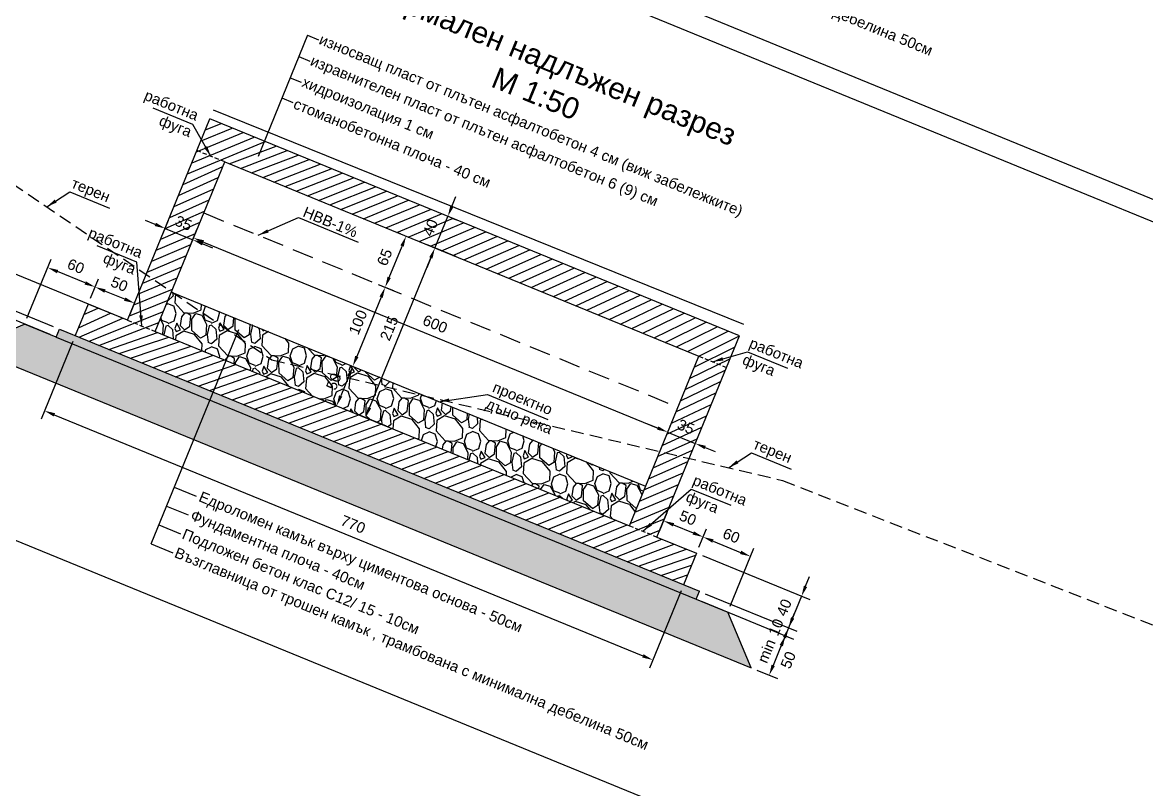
# Model space of a CAD drawing. Header units: centimetres. Extents: x 8495135 to 959133560, y 4530079 to 463453963.
# Drawn here: x 959128021 to 959129337, y 463415492 to 463416390 of the extents above; entities that cross this region are included whole.
import ezdxf

# ---------------------------------------------------------------- set-up
doc = ezdxf.new("R2010")
doc.units = ezdxf.units.CM
doc.header["$LTSCALE"] = 0.1
doc.linetypes.add('DASHED', pattern=[0.75, 0.5, -0.25])
doc.linetypes.add('LK_HIDDEN', pattern=[7.5, 5, -2.5])
for name, color, linetype in [('br_dimension', 1, 'Continuous'), ('br_hatch', 9, 'Continuous'), ('br_hatch_dark', 8, 'Continuous'), ('br_view_yellow', 2, 'Continuous'), ('Kustendilska voda', 12, 'Continuous')]:
    doc.layers.add(name, color=color, linetype=linetype)
doc.layers.add('br_text', color=2, linetype='Continuous', lineweight=35)
doc.styles.add('br 1-50 cm', font='arial.ttf', dxfattribs={"height": 12.5})
doc.styles.add('MM 1 to 100', font='arial.ttf', dxfattribs={"height": 25})
doc.styles.add('MM 1 to 150', font='arial.ttf', dxfattribs={"height": 37.5})
doc.styles.add('MM 1 to 25', font='arial.ttf', dxfattribs={"height": 6.25})
doc.styles.add('MM_ARIAL', font='arial.ttf')
doc.dimstyles.new('MM DIM 1 to 50', dxfattribs={"dimscale": 5, "dimtxt": 2.5, "dimasz": 2.5, "dimexe": 2.1, "dimexo": 1.5, "dimgap": 1.5, "dimtad": 1, "dimdec": 0, "dimdsep": 46, "dimtxsty": 'MM_ARIAL', "dimcen": 3, "dimclrd": 1, "dimclre": 1, "dimclrt": 7, "dimaunit": 2, "dimadec": 1, "dimazin": 0, "dimtp": 100, "dimtm": 3, "dimtfac": 1, "dimtdec": 0, "dimtix": 1, "dimtmove": 2, "dimatfit": 3, "dimfxl": 0, "dimtolj": 1, "dimtzin": 0, "dimarcsym": 0})

# ---------------------------------------------------------------- blocks, each defined once
blk = doc.blocks.new('*D989')
at = {"layer": 'br_dimension', "color": 1, "lineweight": -2, "transparency": 16777216}
for p, q in [((959128137.1167028, 463416044.6727231), (959127973.2741578, 463416111.7574253)), ((959127978.2547598, 463416096.2109272), (959127972.5710424, 463416082.3294507)), ((959128057.1799054, 463416034.1794662), (959127958.1175789, 463416074.7401563))]:
    blk.add_line(p, q, dxfattribs=at)
at = {"layer": 'br_dimension', "color": 1, "transparency": 16777216}
for points in [[(959127976.3267771, 463416097.0003324), (959127980.1827426, 463416095.4215221), (959127982.9911907, 463416107.7788234)], [(959127970.6430597, 463416083.1188558), (959127974.4990252, 463416081.5400456), (959127967.8346117, 463416070.7615544)]]:
    blk.add_solid(points, dxfattribs=at)
at = {"layer": 'br_dimension', "color": 7, "transparency": 16777216, "insert": (959127962.5659081, 463416094.5303411), "char_height": 12.5, "attachment_point": 5, "rotation": 67.73354177728443, "style": 'MM_ARIAL'}
blk.add_mtext('\\A1;40', dxfattribs=at)
blk = doc.blocks.new('*D991')
at = {"layer": 'br_dimension', "color": 1, "lineweight": -2, "transparency": 16777216}
for p, q in [((959128176.4796785, 463416154.0054377), (959128164.9117823, 463416158.7418685)), ((959128184.959961, 463416141.7280555), (959128192.0261767, 463416158.9860398)), ((959128188.0475748, 463416149.2690069), (959128220.4376842, 463416136.0070007)), ((959128217.3500707, 463416128.4660498), (959128224.416286, 463416145.7240336)), ((959128232.0055804, 463416131.2705699), (959128243.5734767, 463416126.5341391))]:
    blk.add_line(p, q, dxfattribs=at)
at = {"layer": 'br_dimension', "color": 1, "transparency": 16777216}
for points in [[(959128177.2690836, 463416155.9334205), (959128175.6902733, 463416152.077455), (959128188.0475748, 463416149.2690069)], [(959128232.7949855, 463416133.1985527), (959128231.2161753, 463416129.3425872), (959128220.4376842, 463416136.0070007)]]:
    blk.add_solid(points, dxfattribs=at)
at = {"layer": 'br_dimension', "color": 7, "transparency": 16777216, "insert": (959128209.5043969, 463416155.4889422), "char_height": 12.5, "attachment_point": 5, "rotation": 337.7335417773014, "style": 'MM_ARIAL'}
blk.add_mtext('\\A1;35', dxfattribs=at)
blk = doc.blocks.new('*D992')
at = {"layer": 'br_dimension', "color": 1, "lineweight": -2, "transparency": 16777216}
for p, q in [((959128217.7857416, 463416129.5300993), (959128225.2839224, 463416147.8430828)), ((959128232.8732169, 463416133.3896192), (959128764.9964435, 463415915.5138029)), ((959128773.7224814, 463415903.8366346), (959128772.585738, 463415901.0603392))]:
    blk.add_line(p, q, dxfattribs=at)
at = {"layer": 'br_dimension', "color": 1, "transparency": 16777216}
for points in [[(959128233.662622, 463416135.3176019), (959128232.0838118, 463416131.4616364), (959128221.3053206, 463416138.1260501)], [(959128765.7858486, 463415917.4417856), (959128764.2070384, 463415913.5858201), (959128776.5643398, 463415910.7773721)]]:
    blk.add_solid(points, dxfattribs=at)
at = {"layer": 'br_dimension', "color": 7, "transparency": 16777216, "insert": (959128504.1949823, 463416037.2987041), "char_height": 12.5, "attachment_point": 5, "rotation": 337.7335417773014, "style": 'MM_ARIAL'}
blk.add_mtext('\\A1;600', dxfattribs=at)
blk = doc.blocks.new('*D993')
at = {"layer": 'br_dimension', "color": 1, "lineweight": -2, "transparency": 16777216}
for p, q in [((959128764.996444, 463415915.5138037), (959128753.4285477, 463415920.2502345)), ((959128779.4061985, 463415917.71811), (959128780.542942, 463415920.4944058)), ((959128776.5643402, 463415910.7773729), (959128808.9544497, 463415897.5153667)), ((959128811.2886434, 463415903.2162229), (959128812.9330516, 463415907.2323996)), ((959128820.5223459, 463415892.7789358), (959128832.0902421, 463415888.0425051))]:
    blk.add_line(p, q, dxfattribs=at)
at = {"layer": 'br_dimension', "color": 1, "transparency": 16777216}
for points in [[(959128765.7858491, 463415917.4417865), (959128764.2070389, 463415913.585821), (959128776.5643402, 463415910.7773729)], [(959128821.3117511, 463415894.7069187), (959128819.7329408, 463415890.8509532), (959128808.9544497, 463415897.5153667)]]:
    blk.add_solid(points, dxfattribs=at)
at = {"layer": 'br_dimension', "color": 7, "transparency": 16777216, "insert": (959128798.0211625, 463415916.9973081), "char_height": 12.5, "attachment_point": 5, "rotation": 337.7335417773014, "style": 'MM_ARIAL'}
blk.add_mtext('\\A1;35', dxfattribs=at)
blk = doc.blocks.new('*D994')
at = {"layer": 'br_hatch', "color": 1, "lineweight": -2, "transparency": 16777216}
for p, q in [((959128079.787419, 463416016.818581), (959128042.6239564, 463415926.0533833)), ((959128058.1704546, 463415931.0339853), (959128747.6170703, 463415648.7427101)), ((959128792.3698318, 463415725.0544556), (959128755.2063646, 463415634.2892465))]:
    blk.add_line(p, q, dxfattribs=at)
at = {"layer": 'br_hatch', "color": 1, "transparency": 16777216}
for points in [[(959128058.9598597, 463415932.9619681), (959128057.3810494, 463415929.1060026), (959128046.6025584, 463415935.7704161)], [(959128748.4064754, 463415650.6706929), (959128746.8276651, 463415646.8147274), (959128759.1849666, 463415644.0062793)]]:
    blk.add_solid(points, dxfattribs=at)
at = {"layer": 'br_hatch', "color": 7, "transparency": 16777216, "insert": (959128408.1539146, 463415802.7353407), "char_height": 12.5, "attachment_point": 5, "rotation": 337.7335417773014, "style": 'MM_ARIAL'}
blk.add_mtext('\\A1;770', dxfattribs=at)
blk = doc.blocks.new('*D995')
at = {"layer": 'br_hatch', "color": 1, "lineweight": -2, "transparency": 16777216}
for p, q in [((959128766.9385414, 463415794.8989217), (959128775.8409326, 463415816.6414411)), ((959128783.430227, 463415802.1879776), (959128806.5660195, 463415792.715116)), ((959128813.2101266, 463415775.9531991), (959128822.1125176, 463415797.6957179))]:
    blk.add_line(p, q, dxfattribs=at)
at = {"layer": 'br_hatch', "color": 1, "transparency": 16777216}
for points in [[(959128784.2196321, 463415804.1159602), (959128782.6408219, 463415800.2599949), (959128771.8623308, 463415806.9244083)], [(959128807.3554246, 463415794.6430987), (959128805.7766144, 463415790.7871333), (959128818.1339158, 463415787.9786851)]]:
    blk.add_solid(points, dxfattribs=at)
at = {"layer": 'br_hatch', "color": 7, "transparency": 16777216, "insert": (959128800.2582755, 463415810.2985398), "char_height": 12.5, "attachment_point": 5, "rotation": 337.7335417773014, "style": 'MM_ARIAL'}
blk.add_mtext('\\A1;50', dxfattribs=at)
blk = doc.blocks.new('*D996')
at = {"layer": 'br_hatch', "color": 1, "lineweight": -2, "transparency": 16777216}
for p, q in [((959128100.6277139, 463416067.7173248), (959128109.9248075, 463416090.423835)), ((959128140.6498942, 463416066.4975098), (959128117.5141019, 463416075.9703714)), ((959128146.899299, 463416048.7716023), (959128156.1963923, 463416071.4781119))]:
    blk.add_line(p, q, dxfattribs=at)
at = {"layer": 'br_hatch', "color": 1, "transparency": 16777216}
for points in [[(959128118.303507, 463416077.8983541), (959128116.7246966, 463416074.0423886), (959128105.9462056, 463416080.7068022)], [(959128141.4392993, 463416068.4254925), (959128139.8604891, 463416064.569527), (959128152.2177905, 463416061.7610791)]]:
    blk.add_solid(points, dxfattribs=at)
at = {"layer": 'br_hatch', "color": 7, "transparency": 16777216, "insert": (959128134.3421502, 463416084.0809336), "char_height": 12.5, "attachment_point": 5, "rotation": 337.7335417773014, "style": 'MM_ARIAL'}
blk.add_mtext('\\A1;50', dxfattribs=at)
blk = doc.blocks.new('*D990')
at = {"layer": 'br_hatch', "color": 1, "lineweight": -2, "transparency": 16777216}
for p, q in [((959128817.3090057, 463415766.1706029), (959128943.1080604, 463415714.662662)), ((959128938.1274583, 463415730.2091601), (959128942.8638891, 463415741.7770563)), ((959128820.661062, 463415721.5750457), (959128927.951482, 463415677.6453943)), ((959128933.3910275, 463415718.6412638), (959128918.2344491, 463415681.6239961)), ((959128913.4980183, 463415670.0560999), (959128908.7615875, 463415658.4882036))]:
    blk.add_line(p, q, dxfattribs=at)
at = {"layer": 'br_hatch', "color": 1, "transparency": 16777216}
for points in [[(959128936.1994756, 463415730.9985653), (959128940.0554411, 463415729.419755), (959128933.3910275, 463415718.6412638)], [(959128911.5700356, 463415670.8455051), (959128915.4260011, 463415669.2666948), (959128918.2344491, 463415681.6239961)]]:
    blk.add_solid(points, dxfattribs=at)
at = {"layer": 'br_hatch', "color": 7, "transparency": 16777216, "insert": (959128912.9657453, 463415705.3927821), "char_height": 12.5, "attachment_point": 5, "rotation": 67.73354177728443, "style": 'MM_ARIAL'}
blk.add_mtext('\\A1;40', dxfattribs=at)
blk = doc.blocks.new('*D997')
at = {"layer": 'br_hatch', "color": 1, "lineweight": -2, "transparency": 16777216}
for p, q in [((959128528.4399972, 463416116.3062637), (959128494.208696, 463416130.3221389)), ((959128427.3584831, 463415939.3415534), (959128499.1892979, 463416114.7756408)), ((959128447.1363239, 463415917.7363825), (959128412.9050195, 463415931.752259))]:
    blk.add_line(p, q, dxfattribs=at)
at = {"layer": 'br_hatch', "color": 1, "transparency": 16777216}
for points in [[(959128497.2613153, 463416115.5650459), (959128501.1172807, 463416113.9862356), (959128503.9257288, 463416126.343537)], [(959128425.4305004, 463415940.1309585), (959128429.2864659, 463415938.5521482), (959128422.6220523, 463415927.7736571)]]:
    blk.add_solid(points, dxfattribs=at)
at = {"layer": 'br_hatch', "color": 7, "transparency": 16777216, "insert": (959128450.4268975, 463416032.3187491), "char_height": 12.5, "attachment_point": 5, "rotation": 67.73354177728443, "style": 'MM_ARIAL'}
blk.add_mtext('\\A1;215', dxfattribs=at)
blk = doc.blocks.new('*D998')
at = {"layer": 'br_hatch', "color": 1, "lineweight": -2, "transparency": 16777216}
for p, q in [((959128437.6884661, 463416083.6912866), (959128455.4249994, 463416076.429131)), ((959128440.9715358, 463416068.8398367), (959128412.5529511, 463415999.4324593)), ((959128399.7970214, 463415991.1481161), (959128417.533553, 463415983.8859612))]:
    blk.add_line(p, q, dxfattribs=at)
at = {"layer": 'br_hatch', "color": 1, "transparency": 16777216}
for points in [[(959128439.043553, 463416069.6292418), (959128442.8995185, 463416068.0504315), (959128445.7079666, 463416080.4077329)], [(959128410.6249683, 463416000.2218644), (959128414.4809337, 463415998.6430541), (959128407.8165202, 463415987.864563)]]:
    blk.add_solid(points, dxfattribs=at)
at = {"layer": 'br_hatch', "color": 7, "transparency": 16777216, "insert": (959128413.9152503, 463416039.3963), "char_height": 12.5, "attachment_point": 5, "rotation": 67.73354177728443, "style": 'MM_ARIAL'}
blk.add_mtext('\\A1;100', dxfattribs=at)
blk = doc.blocks.new('*D999')
at = {"layer": 'br_hatch', "color": 1, "lineweight": -2, "transparency": 16777216}
for p, q in [((959128399.7970213, 463415991.1481161), (959128417.5335537, 463415983.8859609)), ((959128403.08009, 463415976.2966665), (959128393.6072285, 463415953.1608742)), ((959128382.7959015, 463415944.080321), (959128379.153765, 463415945.5715799))]:
    blk.add_line(p, q, dxfattribs=at)
at = {"layer": 'br_hatch', "color": 1, "transparency": 16777216}
for points in [[(959128401.1521074, 463415977.0860717), (959128405.0080729, 463415975.5072613), (959128407.8165208, 463415987.8645627)], [(959128391.6792458, 463415953.9502794), (959128395.5352113, 463415952.3714691), (959128388.8707978, 463415941.592978)]]:
    blk.add_solid(points, dxfattribs=at)
at = {"layer": 'br_hatch', "color": 7, "transparency": 16777216, "insert": (959128385.4966662, 463415969.9889225), "char_height": 12.5, "attachment_point": 5, "rotation": 67.73354177728443, "style": 'MM_ARIAL'}
blk.add_mtext('\\A1;50', dxfattribs=at)
blk = doc.blocks.new('*D1000')
at = {"layer": 'br_hatch', "color": 1, "lineweight": -2, "transparency": 16777216}
for p, q in [((959128463.6086804, 463416142.8511969), (959128460.4574383, 463416144.1414609)), ((959128450.4443948, 463416091.9756301), (959128465.4380403, 463416128.5949628)), ((959128437.6884661, 463416083.6912866), (959128455.424997, 463416076.429132))]:
    blk.add_line(p, q, dxfattribs=at)
at = {"layer": 'br_hatch', "color": 1, "transparency": 16777216}
for points in [[(959128463.5100577, 463416129.3843679), (959128467.3660231, 463416127.8055577), (959128470.1744711, 463416140.162859)], [(959128448.5164121, 463416092.7650353), (959128452.3723776, 463416091.186225), (959128445.7079641, 463416080.4077339)]]:
    blk.add_solid(points, dxfattribs=at)
at = {"layer": 'br_hatch', "color": 7, "transparency": 16777216, "insert": (959128445.0942245, 463416115.5454486), "char_height": 12.5, "attachment_point": 5, "rotation": 67.73354177728443, "style": 'MM_ARIAL'}
blk.add_mtext('\\A1;65', dxfattribs=at)
blk = doc.blocks.new('*D1001')
at = {"layer": 'br_hatch', "color": 1, "lineweight": -2, "transparency": 16777216}
for p, q in [((959128523.8187373, 463416174.928701), (959128528.5551682, 463416186.4965972)), ((959128503.9257282, 463416126.3435373), (959128519.0823066, 463416163.3608047)), ((959128525.1572027, 463416160.8734618), (959128528.7993395, 463416159.3822029)), ((959128528.4399972, 463416116.3062637), (959128494.2086954, 463416130.3221391)), ((959128499.1892974, 463416114.775641), (959128494.4528666, 463416103.2077448))]:
    blk.add_line(p, q, dxfattribs=at)
at = {"layer": 'br_hatch', "color": 1, "transparency": 16777216}
for points in [[(959128521.8907547, 463416175.7181061), (959128525.7467201, 463416174.1392958), (959128519.0823066, 463416163.3608047)], [(959128497.2613146, 463416115.5650461), (959128501.1172802, 463416113.9862359), (959128503.9257282, 463416126.3435373)]]:
    blk.add_solid(points, dxfattribs=at)
at = {"layer": 'br_hatch', "color": 7, "transparency": 16777216, "insert": (959128498.6570244, 463416150.112323), "char_height": 12.5, "attachment_point": 5, "rotation": 67.73354177728443, "style": 'MM_ARIAL'}
blk.add_mtext('\\A1;40', dxfattribs=at)
blk = doc.blocks.new('*D1002')
at = {"layer": 'br_hatch', "color": 1, "lineweight": -2, "transparency": 16777216}
for p, q in [((959127972.571042, 463416082.3294509), (959127977.3074727, 463416093.8973472)), ((959128053.3907609, 463416024.9251493), (959127954.3284336, 463416065.4858396)), ((959128057.1799054, 463416034.1794662), (959127958.1175783, 463416074.7401565)), ((959127967.8346112, 463416070.7615547), (959127964.0454665, 463416061.5072377)), ((959127959.3090358, 463416049.9393415), (959127954.5726049, 463416038.3714452))]:
    blk.add_line(p, q, dxfattribs=at)
at = {"layer": 'br_hatch', "color": 1, "transparency": 16777216}
for points in [[(959127970.6430591, 463416083.1188561), (959127974.4990246, 463416081.5400457), (959127967.8346112, 463416070.7615547)], [(959127957.381053, 463416050.7287467), (959127961.2370183, 463416049.1499363), (959127964.0454665, 463416061.5072377)]]:
    blk.add_solid(points, dxfattribs=at)
at = {"layer": 'br_hatch', "color": 7, "transparency": 16777216, "insert": (959127953.0930457, 463416071.3945482), "char_height": 12.5, "attachment_point": 5, "rotation": 67.73354177728443, "style": 'MM_ARIAL'}
blk.add_mtext('\\A1;10', dxfattribs=at)
blk = doc.blocks.new('*D1003')
at = {"layer": 'br_hatch', "color": 1, "lineweight": -2, "transparency": 16777216}
for p, q in [((959128820.661062, 463415721.5750457), (959128927.9514818, 463415677.6453943)), ((959128816.8719175, 463415712.3207289), (959128924.1623373, 463415668.3910775)), ((959128922.9708798, 463415693.1918924), (959128927.7073107, 463415704.7597887)), ((959128918.2344491, 463415681.6239962), (959128914.4453045, 463415672.3696794)), ((959128909.7088737, 463415660.8017831), (959128904.9724429, 463415649.2338869))]:
    blk.add_line(p, q, dxfattribs=at)
at = {"layer": 'br_hatch', "color": 1, "transparency": 16777216}
for points in [[(959128921.042897, 463415693.9812976), (959128924.8988626, 463415692.4024873), (959128918.2344491, 463415681.6239962)], [(959128907.780891, 463415661.5911883), (959128911.6368563, 463415660.012378), (959128914.4453045, 463415672.3696794)]]:
    blk.add_solid(points, dxfattribs=at)
at = {"layer": 'br_hatch', "color": 7, "transparency": 16777216, "insert": (959128903.4928837, 463415682.2569898), "char_height": 12.5, "attachment_point": 5, "rotation": 67.73354177728443, "style": 'MM_ARIAL'}
blk.add_mtext('\\A1;10', dxfattribs=at)
blk = doc.blocks.new('*D1070')
at = {"layer": 'br_dimension', "color": 1, "lineweight": -2, "transparency": 16777216}
for p, q in [((959128026.1560895, 463416044.180607), (959128054.3989065, 463416113.1587027)), ((959128094.3783095, 463416085.4432332), (959128061.9882009, 463416098.7052391)), ((959128100.6277139, 463416067.7173248), (959128109.9248075, 463416090.4238352))]:
    blk.add_line(p, q, dxfattribs=at)
at = {"layer": 'br_dimension', "color": 1, "transparency": 16777216}
for points in [[(959128062.777606, 463416100.6332217), (959128061.1987958, 463416096.7772563), (959128050.4203045, 463416103.4416699)], [(959128095.1677146, 463416087.3712159), (959128093.5889044, 463416083.5152504), (959128105.9462056, 463416080.7068024)]]:
    blk.add_solid(points, dxfattribs=at)
at = {"layer": 'br_dimension', "color": 7, "transparency": 16777216, "insert": (959128083.4434073, 463416104.9212292), "char_height": 12.5, "attachment_point": 5, "rotation": 337.7335417773014, "style": 'MM_ARIAL'}
blk.add_mtext('\\A1;60', dxfattribs=at)
blk = doc.blocks.new('*D1071')
at = {"layer": 'br_dimension', "color": 1, "lineweight": -2, "transparency": 16777216}
for p, q in [((959128813.2101266, 463415775.9531991), (959128822.1125176, 463415797.6957179)), ((959128829.701812, 463415783.2422544), (959128862.0919224, 463415769.9802478)), ((959128849.7903066, 463415706.9467467), (959128877.6384206, 463415774.9608498))]:
    blk.add_line(p, q, dxfattribs=at)
at = {"layer": 'br_dimension', "color": 1, "transparency": 16777216}
for points in [[(959128830.4912171, 463415785.1702371), (959128828.9124069, 463415781.3142717), (959128818.1339158, 463415787.9786851)], [(959128862.8813276, 463415771.9082305), (959128861.3025173, 463415768.0522651), (959128873.6598186, 463415765.243817)]]:
    blk.add_solid(points, dxfattribs=at)
at = {"layer": 'br_dimension', "color": 7, "transparency": 16777216, "insert": (959128851.1570194, 463415789.4582441), "char_height": 12.5, "attachment_point": 5, "rotation": 337.7335417773014, "style": 'MM_ARIAL'}
blk.add_mtext('\\A1;60', dxfattribs=at)
blk = doc.blocks.new('*D1072')
at = {"layer": 'br_dimension', "color": 1, "lineweight": -2, "transparency": 16777216}
for p, q in [((959128816.8719175, 463415712.3207289), (959128924.1623373, 463415668.3910775)), ((959128909.7088737, 463415660.8017831), (959128900.2360125, 463415637.6659915)), ((959128881.215048, 463415631.9468428), (959128905.2166145, 463415622.1194934))]:
    blk.add_line(p, q, dxfattribs=at)
at = {"layer": 'br_dimension', "color": 1, "transparency": 16777216}
for points in [[(959128907.780891, 463415661.5911883), (959128911.6368563, 463415660.012378), (959128914.4453045, 463415672.3696794)], [(959128898.3080297, 463415638.4553967), (959128902.1639951, 463415636.8765864), (959128895.4995817, 463415626.0980952)]]:
    blk.add_solid(points, dxfattribs=at)
at = {"layer": 'br_dimension', "color": 7, "transparency": 16777216, "char_height": 12.5, "attachment_point": 5, "rotation": 67.73354177728443, "style": 'MM_ARIAL'}
for s, insert in [('\\A1;min', (959128892.2477573, 463415654.4439611)), ('\\A1;50', (959128917.8194362, 463415643.9737352))]:
    blk.add_mtext(s, dxfattribs=dict(at, insert=insert))
blk = doc.blocks.new('*D1073')
at = {"layer": 'br_dimension', "color": 1, "lineweight": -2, "transparency": 16777216}
for p, q in [((959128053.3907609, 463416024.9251493), (959127954.3284336, 463416065.4858396)), ((959127959.3090358, 463416049.9393415), (959127949.8361739, 463416026.8035483)), ((959127951.1561854, 463416012.7558649), (959127935.3827102, 463416019.2142539))]:
    blk.add_line(p, q, dxfattribs=at)
at = {"layer": 'br_dimension', "color": 1, "transparency": 16777216}
for points in [[(959127957.381053, 463416050.7287467), (959127961.2370183, 463416049.1499363), (959127964.0454665, 463416061.5072377)], [(959127947.9081911, 463416027.5929534), (959127951.7641566, 463416026.0141431), (959127945.0997431, 463416015.235652)]]:
    blk.add_solid(points, dxfattribs=at)
at = {"layer": 'br_dimension', "color": 7, "transparency": 16777216, "char_height": 12.5, "attachment_point": 5, "rotation": 67.73354177728443, "style": 'MM_ARIAL'}
for s, insert in [('\\A1;min', (959127941.8479191, 463416043.5815187)), ('\\A1;50', (959127967.419598, 463416033.1112928))]:
    blk.add_mtext(s, dxfattribs=dict(at, insert=insert))

msp = doc.modelspace()

# ---------------------------------------------------------------- hatches: boundary and pattern name
at = {"layer": 'br_hatch'}
h = msp.add_hatch(dxfattribs=at)
h.set_pattern_fill('_USER', color=256, scale=10, angle=22.73354268497689, style=0, pattern_type=0)
h.set_pattern_definition([(22.73354268497688, (-104036473.287444, 397972384.0594758), (-3.86446057906781, 9.223120102916955), [])])
h.paths.add_polyline_path([(959128810.3682681, 463415769.0124615), (959128764.0966829, 463415787.9581839), (959128860.5569341, 463416023.5453331), (959128240.5176919, 463416277.4180138), (959128144.0574405, 463416041.8308646), (959128097.7858553, 463416060.776587), (959128082.6292773, 463416023.7593188), (959128128.9008626, 463416004.8135964), (959128795.2116902, 463415731.9951933)])
h.paths.add_polyline_path([(959128176.4475502, 463416028.5688589), (959128257.7512236, 463416227.1387399), (959128813.0102465, 463415999.7900707), (959128731.7065732, 463415801.2201896)], flags=16)
h = msp.add_hatch(dxfattribs=at)
h.set_pattern_fill('GRAVEL', color=256, scale=2.4, angle=112.7335426849769, style=0)
h.set_pattern_definition([(318.4798728693718, (968709348.7048919, 464385670.3729005), (552.5973792372251, -483.1912338403479), [8.20131456, -811.93160734956]), (275.4368263693718, (968709354.8454149, 464385664.9363779), (-66.92139273422295, 730.9987408980024), [14.07371328, -1393.297173444576]), (222.9775324693718, (968709356.1788732, 464385650.9259829), (665.5682054387325, 615.0462076210273), [9.92355648, -982.4333470583999]), (357.7407743693718, (968709371.6121777, 464385627.2766107), (-1219.656438663643, 51.01894967820351), [12.81610848, -1268.794498217712]), (23.30073954937179, (968709384.4183218, 464385626.7713907), (-729.010936240671, -310.7532867749738), [12.5672088, -1244.155385888256]), (87.74077436937172, (968709395.960581, 464385631.7424494), (-51.01894967820358, -1219.656438663643), [12.81610848, -1268.794498217712]), (128.1613258393719, (968709396.4658009, 464385644.5485935), (616.0401098928978, -787.4841543822076), [16.94864784, -1677.914767541928]), (162.7224137393718, (968709385.993616, 464385657.8748662), (-1344.554094822507, 415.7728934117757), [16.00126848, -1584.12615844572]), (211.8966509893718, (968709370.7143663, 464385662.6272663), (-788.4780568566702, -494.1241611736253), [12.859512, -1273.093096769088]), (265.7034436693718, (968709359.7965956, 464385655.8324379), (55.49151082531131, 671.0346693176721), [14.68111872, -719.3744868]), (312.8645231693719, (968709358.6967044, 464385641.1925851), (676.5011330032723, -726.0292287816574), [18.98587008, -1879.602540292248]), (229.2811601993718, (968709371.7297758, 464385687.6299748), (-362.2691875710158, -429.6875280207087), [6.480108959999999, -641.533579784256]), (261.9363197693718, (968709367.5024737, 464385682.7185503), (115.4555824707275, 793.4475693304898), [12.32836752, -1220.51133592896]), (315.4670853693718, (968709365.7731247, 464385670.5120469), (60.9579743714038, 0.4969512410458343), [8.62102416, -77.589434602272]), (293.6656758793719, (968709358.4929544, 464385666.1853545), (-124.4007049267175, 303.7959693833788), [4.642591679999999, -459.6149368534558]), (22.2684948593718, (968709360.3564801, 464385661.9332048), (-182.3769718687935, -62.44882810725627), [6.565574880000001, -321.71407176]), (121.4308418993719, (968709366.4323995, 464385664.4212189), (-123.4068024592772, 181.8800206366302), [10.66367184, -344.79115566984]), (252.0321365493719, (968709360.8716391, 464385673.5201895), (59.96407188289082, 122.4128999869717), [7.710891359999999, -185.061554803872]), (106.8566257033718, (968709360.6447119, 464385626.5775797), (-187.843435524658, 608.0888899908466), [10.802112, -1069.411840140936]), (160.8132613093719, (968709357.5123315, 464385636.9155878), (672.5255230418336, -238.3654338564558), [9.062374559999999, -897.1731762768]), (23.66567587937187, (968709348.6800443, 464385673.4207993), (-303.7959693835988, -124.4007049268136), [9.285122399999999, -454.9724061334559]), (74.07754503937188, (968709357.1843437, 464385677.1478509), (-177.9044106609821, -611.0705974495447), [10.802112, -1069.41184014096]), (69.91104014937171, (968709398.438656, 464385626.8856895), (-119.4311925375722, -305.7837743390786), [10.4168448, -510.4256235145441]), (25.24222596937192, (968709402.0166223, 464385636.6687825), (-668.0529617122518, -310.2563358699437), [8.728130879999997, -864.0862411372799]), (157.2684948593719, (968709409.6330491, 464385674.5273302), (-305.7837743465889, 119.4311925183605), [9.285122399999999, -454.9724061334559]), (107.8211100093719, (968709401.0691156, 464385678.1152355), (250.2922636702365, -790.4658618478073), [10.21878576, -1011.6570235248]), (159.9110401493718, (968709409.8765553, 464385644.6579228), (305.7837743382505, -119.4311925396971), [5.208422399999999, -515.6340459145441]), (191.7770178433718, (968709409.6628662, 464385670.8698518), (-243.3349462445552, -62.94577933559091), [3.1083504, -307.727879148624]), (256.4308419013719, (968709406.6199371, 464385670.2354245), (59.46712064825752, 183.3708743552283), [12.5672088, -238.777310137656]), (276.4760913293718, (968709403.6714286, 464385658.0189821), (-65.92748681373311, 609.0827924694437), [11.646408, -1152.992756720088]), (34.15715289937192, (968709371.9186172, 464385664.4659446), (-121.4189974974502, -61.95187686192613), [8.791773119999997, -211.00263263232]), (83.6243119593719, (968709379.1938181, 464385669.4022167), (113.4677775907129, 1037.279466801793), [15.34936224, -1519.584217560744]), (151.4124812693718, (968709380.8983195, 464385684.6566188), (428.6936255601906, -240.3532388050152), [6.27619776, -621.34541563464]), (180.4670853693719, (968709375.3872542, 464385687.6597919), (-60.46102313035225, -61.45492561244385), [3.6576, -57.30239999999999]), (210.7235225293718, (968709401.8526284, 464385656.784914), (424.7180156528809, 247.3105561432246), [8.46880704, -838.4145785567999]), (138.4798728693718, (968709394.572458, 464385652.4582217), (-552.5973792355228, 483.1912338422706), [16.40262912, -803.7302927895599]), (90.46708536937182, (968709382.2914119, 464385663.3312668), (-61.45492561244385, 60.46102313035225), [15.8496, -45.1104]), (55.77193186937173, (968709382.1622046, 464385679.1803401), (421.7363078575668, 613.058402629521), [9.638629439999999, -954.2236013793599]), (344.5216894693718, (968709387.5838187, 464385687.1496024), (244.3288487276772, -58.97016940294762), [8.875897919999998, -434.919600930528]), (298.1130607293719, (968709396.1378131, 464385684.7808566), (619.0218172133384, -1153.232000689323), [14.4514824, -1430.699146150512]), (265.8931641093718, (968709402.94755, 464385672.0343466), (-54.49760823779041, -792.9506180691924), [15.28870704, -1513.58031494976])])
h.paths.add_polyline_path([(959128874.2743101, 463415634.7887014), (959128846.9484477, 463415700.0060088), (959128809.9311793, 463415715.1625867), (959128240.487998, 463415948.3189055), (959128221.5422757, 463415902.0473207)])
h.paths.add_polyline_path([(959128060.3314987, 463416022.0832908), (959128023.3142308, 463416037.239869), (959127958.0969232, 463416009.9140062), (959128221.5422757, 463415902.0473207), (959128240.487998, 463415948.3189057)])
h.paths.add_polyline_path([(959128910.4287955, 463415664.9701054), (959128920.1568944, 463415688.72927), (959128896.3188217, 463415698.4896776), (959128886.5907228, 463415674.7305129)], flags=9)
h.paths.add_polyline_path([(959127960.0289577, 463416054.1076637), (959127969.7570567, 463416077.8668284), (959127945.9189839, 463416087.6272359), (959127936.1908851, 463416063.8680713)], flags=9)
h = msp.add_hatch(dxfattribs=at)
h.set_pattern_fill('GRAVEL', color=256, scale=2, angle=112.7335426849769, style=0)
h.set_pattern_definition([(318.4798728693718, (968709358.9241884, 464385663.1407688), (460.4978160310209, -402.6593615336233), [6.8344288, -676.6096727913]), (275.4368263693718, (968709364.041291, 464385658.6103333), (-55.76782727851913, 609.1656174150022), [11.7280944, -1161.08097787048]), (222.9775324693718, (968709365.1525062, 464385646.9350041), (554.6401711989439, 512.538506350856), [8.2696304, -818.6944558819999]), (357.7407743693718, (968709378.0135933, 464385627.227194), (-1016.380365553036, 42.51579139850293), [10.6800904, -1057.32874851476]), (23.30073954937179, (968709388.6853801, 464385626.8061773), (-607.5091135338926, -258.9610723124782), [10.472674, -1036.79615490688]), (87.74077436937172, (968709398.3039293, 464385630.9487262), (-42.51579139850299, -1016.380365553036), [10.6800904, -1057.32874851476]), (128.1613258393719, (968709398.7249459, 464385641.620513), (513.3667582440816, -656.2367953185064), [14.1238732, -1398.26230628494]), (162.7224137393718, (968709389.9981252, 464385652.7257402), (-1120.461745685422, 346.4774111764797), [13.3343904, -1320.1051320381]), (211.8966509893718, (968709377.2654171, 464385656.6860737), (-657.0650473805584, -411.7701343113545), [10.71626, -1060.91091397424]), (265.7034436693718, (968709368.1672748, 464385651.0237166), (46.24292568775942, 559.1955577647268), [12.2342656, -599.478739]), (312.8645231693719, (968709367.2506988, 464385638.8238392), (563.7509441693937, -605.0243573180479), [15.8215584, -1566.33545024354]), (229.2811601993718, (968709378.1115917, 464385677.5216641), (-301.8909896425132, -358.0729400172573), [5.400090799999999, -534.61131648688]), (261.9363197693718, (968709374.5888399, 464385673.4288103), (96.21298539227294, 661.2063077754083), [10.2736396, -1017.0927799408]), (315.4670853693718, (968709373.1477158, 464385663.2567241), (50.79831197616983, 0.4141260342048619), [7.1841868, -64.65786216856]), (293.6656758793719, (968709367.0809071, 464385659.6511471), (-103.6672541055979, 253.1633078194824), [3.868826399999999, -383.0124473778799]), (22.2684948593718, (968709368.6338453, 464385656.1076891), (-151.9808098906612, -52.04069008938023), [5.4713124, -268.0950598]), (121.4308418993719, (968709373.6971115, 464385658.1810341), (-102.8390020493977, 151.5666838638585), [8.886393199999999, -287.3259630582]), (252.0321365493719, (968709369.0631444, 464385665.7635096), (49.97005990240902, 102.0107499891431), [6.425742799999999, -154.21796233656]), (106.8566257033718, (968709368.8740385, 464385626.6446682), (-156.5361962705483, 506.7407416590389), [9.00176, -891.1765334507801]), (160.8132613093719, (968709366.2637213, 464385635.2596748), (560.4379358681948, -198.6378615470465), [7.5519788, -747.644313564]), (23.66567587937187, (968709358.9034821, 464385665.6806844), (-253.1633078196656, -103.667254105678), [7.737602, -379.1436717778799]), (74.07754503937188, (968709365.9903982, 464385668.7865608), (-148.2536755508184, -509.2254978746206), [9.001759999999999, -891.1765334507999]), (69.91104014937171, (968709400.3689919, 464385626.9014263), (-99.52599378131018, -254.8198119492322), [8.680703999999999, -425.3546862621201]), (25.24222596937192, (968709403.3506304, 464385635.0540038), (-556.7108014268764, -258.5469465582864), [7.273442399999999, -720.0718676143999]), (157.2684948593719, (968709409.6976528, 464385666.6027936), (-254.8198119554907, 99.5259937653004), [7.737602, -379.1436717778799]), (107.8211100093719, (968709402.5610416, 464385669.5927147), (208.5768863918637, -658.7215515398395), [8.515654800000002, -843.047519604]), (159.9110401493718, (968709409.9005746, 464385641.7116207), (254.819811948542, -99.52599378308088), [4.340351999999999, -429.6950382621201]), (191.7770178433718, (968709409.7225004, 464385663.5548949), (-202.7791218704627, -52.45481611299243), [2.590292, -256.43989929052]), (256.4308419013719, (968709407.1867261, 464385663.0262054), (49.55593387354794, 152.8090619626902), [10.472674, -198.98109178138]), (276.4760913293718, (968709404.7296356, 464385652.8458368), (-54.93957234477759, 507.5689937245364), [9.705339999999998, -960.82729726674]), (34.15715289937192, (968709378.2689595, 464385658.2183055), (-101.1824979145419, -51.62656405160511), [7.326477599999999, -175.8355271936]), (83.6243119593719, (968709384.3316269, 464385662.3318656), (94.55648132559405, 864.3995556681605), [12.7911352, -1266.32018130062]), (151.4124812693718, (968709385.7520448, 464385675.0438673), (357.2446879668254, -200.294365670846), [5.2301648, -517.7878463622]), (180.4670853693719, (968709381.1594903, 464385677.5465117), (-50.38418594196022, -51.21243801036987), [3.048, -47.752]), (210.7235225293718, (968709403.2139689, 464385651.8174467), (353.9316797107342, 206.0921301193539), [7.0573392, -698.678815464]), (138.4798728693718, (968709397.1471602, 464385648.2118698), (-460.4978160296023, 402.6593615352255), [13.6688576, -669.7752439912999]), (90.46708536937182, (968709386.9129552, 464385657.2727407), (-51.21243801036987, 50.38418594196022), [13.208, -37.592]), (55.77193186937173, (968709386.8052824, 464385670.4803018), (351.446923214639, 510.8820021912674), [8.0321912, -795.1863344828]), (344.5216894693718, (968709391.323294, 464385677.1213537), (203.607373939731, -49.14180783578969), [7.396581599999999, -362.43300077544]), (298.1130607293719, (968709398.4516227, 464385675.1473989), (515.8515143444487, -961.0266672411027), [12.042902, -1192.24928845876]), (265.8931641093718, (968709404.1264036, 464385664.5253072), (-45.41467353149201, -660.792181724327), [12.7405892, -1261.3169291248])])
h.paths.add_polyline_path([(959128195.3932726, 463416074.8404441), (959128176.4475502, 463416028.5688589), (959128731.7065732, 463415801.2201896), (959128750.6522956, 463415847.4917749)])
h = msp.add_hatch(color=256, dxfattribs=at)
h.dxf.hatch_style = 1
h.paths.add_polyline_path([(959128128.9008626, 463416004.8135964), (959128064.1206433, 463416031.3376078), (959128060.3314987, 463416022.0832908), (959128809.9311798, 463415715.1625873), (959128813.7203243, 463415724.4169043)])

# ---------------------------------------------------------------- linework, layer by layer
at = {"layer": 'br_dimension'}
for p, q in [((959128354.8684283, 463416375.4572386), (959128296.778215, 463416233.5821392)), ((959128865.9943569, 463416036.8252792), (959128244.6857502, 463416287.5977614)), ((959128195.3932726, 463416074.8404441), (959128750.6522956, 463415847.4917749)), ((959127958.0969232, 463416009.9140062), (959128023.3142309, 463416037.2398691)), ((959128060.3314989, 463416022.0832907), (959128023.3142308, 463416037.239869)), ((959128060.3314987, 463416022.0832908), (959128064.1206433, 463416031.3376078)), ((959128064.1206433, 463416031.3376078), (959128128.9008626, 463416004.8135964)), ((959128171.5799532, 463415780.0231606), (959128274.3261362, 463416030.9625896)), ((959127958.0969232, 463416009.9140062), (959128874.2743104, 463415634.7887014)), ((959128060.3314987, 463416022.0832908), (959128809.9311798, 463415715.1625873)), ((959128809.9311798, 463415715.1625873), (959128813.7203243, 463415724.4169043)), ((959128809.9311793, 463415715.1625867), (959128846.9484476, 463415700.0060088)), ((959128874.2743102, 463415634.7887012), (959128846.9484476, 463415700.0060089))]:
    msp.add_line(p, q, dxfattribs=at)
at = {"layer": 'br_dimension', "ltscale": 0.5}
for p, q in [((959128354.8684283, 463416375.4572386), (959128367.5989863, 463416370.2447606)), ((959128344.662501, 463416350.5310612), (959128357.3930589, 463416345.3185833)), ((959128334.4565736, 463416325.6048838), (959128347.1871315, 463416320.3924059)), ((959128324.7987479, 463416302.0173482), (959128337.5293058, 463416296.8048702)), ((959128198.7132169, 463415846.2913714), (959128224.1743327, 463415835.8664156)), ((959128189.6687957, 463415824.2019678), (959128215.1299114, 463415813.777012)), ((959128180.6243744, 463415802.1125642), (959128206.0854902, 463415791.6876084)), ((959128171.5799532, 463415780.0231606), (959128197.0410689, 463415769.5982048))]:
    msp.add_line(p, q, dxfattribs=at)
at = {"layer": 'br_dimension', "linetype": 'LK_HIDDEN', "ltscale": 10}
for p, q in [((959128257.7512236, 463416227.1387399), (959128225.3611139, 463416240.4007456)), ((959128144.0574403, 463416041.8308645), (959128177.2020019, 463416028.2599515)), ((959128813.0102465, 463415999.7900707), (959128845.4003562, 463415986.528065)), ((959128731.706573, 463415801.2201895), (959128764.8511347, 463415787.6492764))]:
    msp.add_line(p, q, dxfattribs=at)
at = {"layer": 'br_hatch'}
for points in [[(959128103.8195459, 463417537.7410218), (959131126.7038941, 463416300.0326633), (959130820.8076952, 463415552.6631137), (959127797.923347, 463416790.3714722)], [(959127805.5033691, 463416813.8935263), (959130828.3877174, 463415576.1851678), (959130496.8982036, 463414766.5805012), (959127474.0138555, 463416004.2888597)]]:
    msp.add_lwpolyline(points, close=True, dxfattribs=at)
at = {"layer": 'br_hatch_dark', "linetype": 'DASHED', "ltscale": 300}
msp.add_lwpolyline([(959127785.511301, 463416353.7483311), (959128313.0397606, 463415995.3338163), (959128911.1525927, 463415854.1741896), (959130591.9988219, 463415198.3754752)], dxfattribs=at)
at = {"layer": 'br_view_yellow'}
for p, q in [((959128144.0574405, 463416041.8308646), (959128240.5176919, 463416277.4180138)), ((959128860.5569341, 463416023.5453331), (959128240.5176919, 463416277.4180138)), ((959128176.4475502, 463416028.5688589), (959128257.7512236, 463416227.1387399)), ((959128257.7512236, 463416227.1387399), (959128813.0102465, 463415999.7900707)), ((959128097.7858553, 463416060.776587), (959128082.6292773, 463416023.7593188)), ((959128144.0574405, 463416041.8308646), (959128097.7858553, 463416060.776587)), ((959128176.4475502, 463416028.5688589), (959128731.7065732, 463415801.2201896)), ((959128764.0966829, 463415787.9581839), (959128860.5569341, 463416023.5453331)), ((959128128.9008626, 463416004.8135964), (959128813.7203243, 463415724.4169043)), ((959128731.7065732, 463415801.2201896), (959128813.0102465, 463415999.7900707)), ((959128764.0966829, 463415787.9581839), (959128810.3682681, 463415769.0124615)), ((959128810.3682681, 463415769.0124615), (959128795.2116902, 463415731.9951933))]:
    msp.add_line(p, q, dxfattribs=at)
at = {"layer": 'Kustendilska voda', "color": 1, "linetype": 'DASHED', "ltscale": 500}
msp.add_line((959128233.2847176, 463416167.3836147), (959128788.5437405, 463415940.0349454), dxfattribs=at)

# ---------------------------------------------------------------- texts
at = {"layer": 'br_text', "ltscale": 0.5, "char_height": 12.5, "attachment_point": 4}
for s, width, insert, rotation, style in [('{\\fArial|b0|i0|c204|p34;Възглавница от} {\\fArial|b0|i0|c204|p34;трошен камък , трамбована с минимална дебелина 50см}', 792.7095764214246, (959128532.2851571, 463416581.7123494), 337.73354268439493, 'br 1-50 cm'), ('износващ пласт от плътен асфалтобетон 4 см (виж забележките)', 792.7095764214246, (959128368.7384546, 463416369.697505), 337.7335426849769, 'MM 1 to 25'), ('изравнителен пласт от плътен асфалтобетон 6 (9) см', 905.3772208812079, (959128358.5553054, 463416344.8763634), 337.7335426849769, 'MM 1 to 25'), ('{\\fArial|b0|i0|c204|p34;хидроизолация }1 {\\fArial|b0|i0|c204|p34;см}', 416.5143769779606, (959128348.6707014, 463416319.7982048), 337.7335426849769, 'MM 1 to 25'), ('стоманобетонна плоча - 40 см', 540.4965932802661, (959128339.3951143, 463416296.0373768), 337.7335426849769, 'MM 1 to 25'), ('{\\fArial|b0|i0|c204|p34;Едроломен камък върху циментова основа - 50см}', 540.4965932802661, (959128227.9109225, 463415834.3435739), 337.73354268439493, 'br 1-50 cm'), ('Фундаментна плоча - 40см', 416.5143769779606, (959128218.0784793, 463415812.5432505), 337.73354268439493, 'br 1-50 cm'), ('\\A1;{\\fArial|b0|i0|c204|p34;Подложен бетон клас }C12/ 15 - 10{\\fArial|b0|i0|c204|p34;см}', 905.3772208812079, (959128208.3627739, 463415790.6878684), 337.73354268439493, 'br 1-50 cm'), ('{\\fArial|b0|i0|c204|p34;Възглавница от} {\\fArial|b0|i0|c204|p34;трошен камък , трамбована с минимална дебелина 50см}', 792.7095764214246, (959128199.4332051, 463415768.7801632), 337.73354268439493, 'br 1-50 cm')]:
    msp.add_mtext_dynamic_manual_height_columns(s, width=width, gutter_width=62.5, heights=[0], dxfattribs=dict(at, insert=insert, rotation=rotation, style=style))
at = {"layer": 'br_view_yellow'}
for s, insert, char_height, width, attachment_point, rotation, style in [('\\pi49.988;Нормален надлъжен разрез  \\P\\pi221.26;М 1:50', (959128388.6646965, 463416461.3751536), 25, 545.0307020951122, 1, 337.7335426849769, 'MM 1 to 150'), ('работна \\Pфуга', (959128228.5445864, 463416286.7999508), 12.5, 89.83628922237403, 3, 337.73354283356053, 'MM 1 to 100'), ('терен', (959128081.6362536, 463416208.9937671), 12.5, 89.83628922237403, 1, 337.7335426849769, 'MM 1 to 100'), ('HBB-1%', (959128352.9363077, 463416175.2297013), 12.5, 89.83628922237403, 1, 337.7335426849769, 'MM 1 to 100'), ('работна \\Pфуга', (959128163.0841457, 463416125.8486071), 12.5, 89.83628922237403, 3, 337.73354283356053, 'MM 1 to 100'), ('работна \\Pфуга', (959128875.6716646, 463416021.836261), 12.5, 89.83628922237403, 1, 337.7335426849769, 'MM 1 to 100'), ('проектно дъно река', (959128575.062983, 463415969.9845144), 12.5, 89.83628922237403, 1, 337.7335426849769, 'MM 1 to 100'), ('терен', (959128880.2311649, 463415903.5619994), 12.5, 89.83628922237403, 1, 337.7335426849769, 'MM 1 to 100'), ('работна \\Pфуга', (959128809.4567702, 463415861.1938242), 12.5, 89.83628922237402, 1, 337.73354248679095, 'MM 1 to 100')]:
    msp.add_mtext(s, dxfattribs=dict(at, insert=insert, char_height=char_height, width=width, attachment_point=attachment_point, rotation=rotation, style=style))

# ---------------------------------------------------------------- dimensions: what is measured, and where the dimension line sits
at = {"layer": 'br_dimension'}
for base, p1, p2, angle, picture, middle in [((959128220.4376842, 463416136.0070007), (959128182.1181024, 463416134.7873177), (959128214.5082121, 463416121.525312), 337.7335417773014, '*D991', (959128209.5043969, 463416155.4889422)), ((959128776.5643398, 463415910.7773721), (959128214.9438831, 463416122.5893615), (959128776.5643398, 463415910.7773722), 337.7335417773014, '*D992', (959128504.1949823, 463416037.2987041)), ((959128050.4203045, 463416103.4416699), (959128097.7858553, 463416060.776587), (959128023.3142309, 463416037.2398693), 337.7335417773014, '*D1070', (959128083.4434073, 463416104.9212292)), ((959127967.8346117, 463416070.7615544), (959128144.0574405, 463416041.8308646), (959128064.1206433, 463416031.3376078), 67.73354177728443, '*D989', (959127962.5659081, 463416094.5303411)), ((959128808.9544497, 463415897.5153667), (959128776.5643399, 463415910.7773722), (959128808.446785, 463415896.275485), 337.7335417773014, '*D993', (959128798.0211625, 463415916.9973081)), ((959128873.6598186, 463415765.243817), (959128810.3682681, 463415769.0124615), (959128846.9484481, 463415700.006009), 337.7335417773014, '*D1071', (959128851.1570194, 463415789.4582441))]:
    dim = msp.add_linear_dim(base=base, p1=p1, p2=p2, angle=angle, dimstyle='MM DIM 1 to 50', dxfattribs=at)
    dim.commit()
    dim.dimension.update_dxf_attribs({"geometry": picture, "text_midpoint": middle})
for base, p1, p2, picture, middle in [((959127945.0997431, 463416015.235652), (959128060.3314987, 463416022.0832908), (959127958.0969232, 463416009.9140065), '*D1073', (959127954.5726049, 463416038.3714449)), ((959128895.4995817, 463415626.0980952), (959128809.9311798, 463415715.1625873), (959128874.2743102, 463415634.7887014), '*D1072', (959128904.9724431, 463415649.2338873))]:
    dim = msp.add_linear_dim(base=base, p1=p1, p2=p2, angle=67.73354177728443, text='min\\X<>', dimstyle='MM DIM 1 to 50', dxfattribs=at)
    dim.commit()
    dim.dimension.update_dxf_attribs({"geometry": picture, "text_midpoint": middle})
at = {"layer": 'br_hatch'}
for base, p1, p2, angle, picture, middle in [((959128519.0823066, 463416163.3608047), (959128535.380735, 463416113.4644053), (959128518.216465, 463416163.7153203), 67.73354177728443, '*D1001', (959128498.6570244, 463416150.112323)), ((959128470.1744711, 463416140.162859), (959128430.7477285, 463416086.5331451), (959128470.5494182, 463416140.0093384), 67.73354177728443, '*D1000', (959128445.0942245, 463416115.5454486)), ((959128503.9257288, 463416126.343537), (959128454.0770617, 463415914.8945242), (959128535.380735, 463416113.4644052), 67.73354177728443, '*D997', (959128450.4268975, 463416032.3187491)), ((959127964.0454665, 463416061.5072377), (959128064.1206433, 463416031.3376078), (959128060.3314987, 463416022.0832908), 67.73354177728443, '*D1002', (959127953.0930457, 463416071.3945482)), ((959128105.9462056, 463416080.7068022), (959128144.0574405, 463416041.8308646), (959128097.7858553, 463416060.776587), 337.7335417773014, '*D996', (959128134.3421502, 463416084.0809336)), ((959128407.8165202, 463415987.864563), (959128430.7477285, 463416086.5331451), (959128392.8562837, 463415993.9899746), 67.73354177728443, '*D998', (959128413.9152503, 463416039.3963)), ((959128759.1849666, 463415644.0062793), (959128082.6292773, 463416023.7593188), (959128795.2116902, 463415731.9951933), 337.7335417773014, '*D994', (959128408.1539146, 463415802.7353407)), ((959128388.8707978, 463415941.592978), (959128392.8562835, 463415993.9899746), (959128389.7366394, 463415941.2384625), 67.73354177728443, '*D999', (959128385.4966662, 463415969.9889225)), ((959128818.1339158, 463415787.9786851), (959128764.0966829, 463415787.9581839), (959128810.3682681, 463415769.0124615), 337.7335417773014, '*D995', (959128800.2582755, 463415810.2985398)), ((959128918.2344491, 463415681.6239961), (959128810.3682681, 463415769.0124615), (959128813.7203243, 463415724.4169043), 67.73354177728443, '*D990', (959128912.9657453, 463415705.3927821)), ((959128914.4453045, 463415672.3696794), (959128813.7203243, 463415724.4169043), (959128809.9311798, 463415715.1625873), 67.73354177728443, '*D1003', (959128903.4928837, 463415682.2569898))]:
    dim = msp.add_linear_dim(base=base, p1=p1, p2=p2, angle=angle, dimstyle='MM DIM 1 to 50', dxfattribs=at)
    dim.commit()
    dim.dimension.update_dxf_attribs({"geometry": picture, "text_midpoint": middle})

# ---------------------------------------------------------------- leaders
at = {"layer": 'br_dimension', "color": 1}
for points in [[(959128241.5561688, 463416233.7697418), (959128220.4644372, 463416270.8449874), (959128173.8350229, 463416289.9372215)], [(959128049.2755308, 463416174.5410737), (959128076.2066522, 463416191.9535473), (959128122.8360664, 463416172.8613131)], [(959128296.9857326, 463416141.3014793), (959128344.2168049, 463416161.9539934), (959128414.0589113, 463416133.3574118)], [(959128160.629722, 463416035.0454067), (959128155.0039965, 463416109.8936437), (959128108.3745822, 463416128.9858778)], [(959128829.2053012, 463415993.1590679), (959128870.242063, 463416004.7960412), (959128916.8714774, 463415985.7038071)], [(959128508.3116256, 463415946.4293513), (959128565.5074232, 463415954.6668846), (959128636.2990879, 463415925.68151)], [(959128847.8704422, 463415869.109306), (959128874.8015634, 463415886.5217795), (959128921.4309777, 463415867.4295454)], [(959128747.5244007, 463415794.7436397), (959128804.0271685, 463415844.1536043), (959128850.6565828, 463415825.0613701)]]:
    msp.add_leader(points, dimstyle='MM DIM 1 to 50', dxfattribs=at)

doc.saveas('drawing.dxf')
